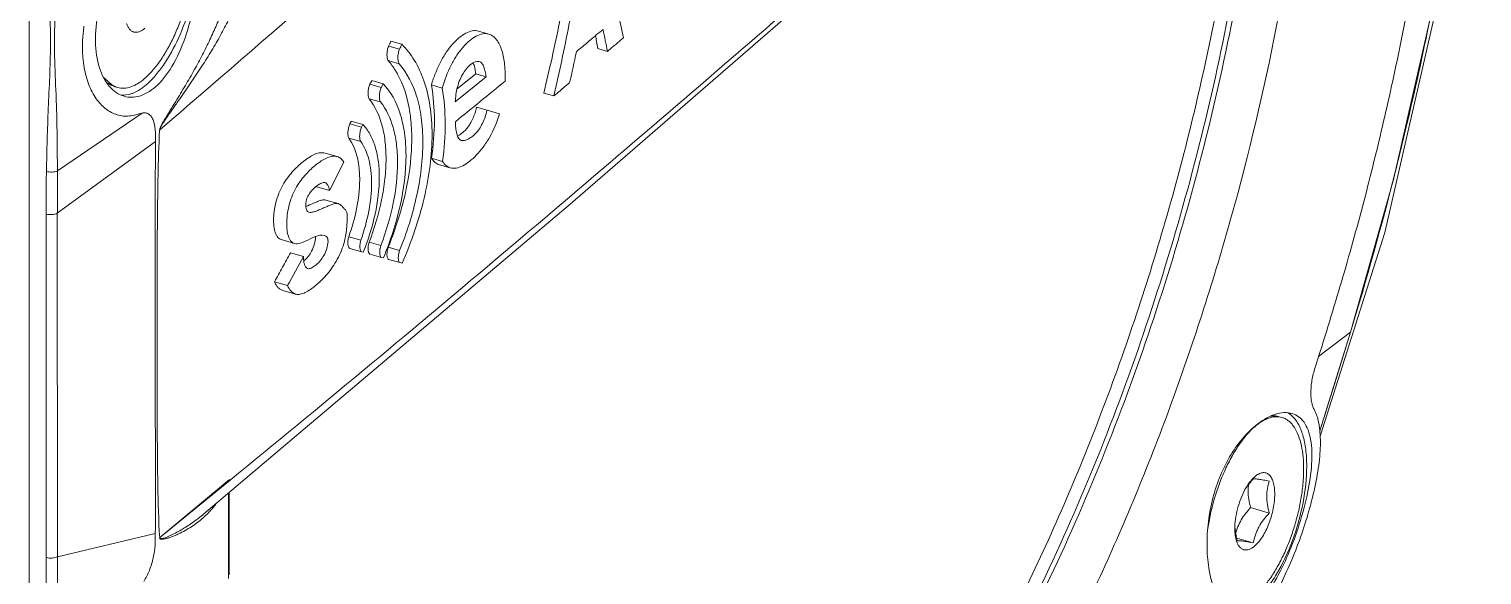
# Model space of a CAD drawing. Header units: millimetres. Extents: x 0 to 3564, y 0 to 2520.
# Drawn here: x 2856.7 to 2930.6, y 1962.2 to 1990 of the extents above; entities that cross this region are included whole.
import ezdxf

# ---------------------------------------------------------------- set-up
doc = ezdxf.new("R2010")
doc.units = ezdxf.units.MM
doc.layers.get('0').update_dxf_attribs({"lineweight": 13})

msp = doc.modelspace()

# ---------------------------------------------------------------- linework, layer by layer
for p, q in [((2856.729, 1953.909), (2856.729, 2089.875)), ((2875.126, 1989.344), (2875.681, 1989.184)), ((2880.102, 1989.705), (2879.584, 1989.855)), ((2885.64, 1988.967), (2885.578, 1989.334)), ((2875.565, 1988.936), (2875.013, 1989.096)), ((2885.64, 1988.967), (2886.129, 1988.825)), ((2874.987, 1988.355), (2875.55, 1988.193)), ((2861.238, 1986.987), (2861.108, 1987.025)), ((2874.055, 1987.156), (2874.632, 1986.99)), ((2874.726, 1987.184), (2874.152, 1987.35)), ((2874.632, 1986.99), (2874.726, 1987.184)), ((2877.738, 1986.958), (2877.185, 1987.118)), ((2879.963, 1987.536), (2878.4, 1986.263)), ((2878.489, 1986.931), (2879.435, 1987.688)), ((2878.495, 1986.929), (2879.44, 1987.687)), ((2879.963, 1987.536), (2879.435, 1987.688)), ((2874.018, 1986.423), (2874.6, 1986.255)), ((2882.893, 1986.708), (2883.403, 1986.56)), ((2858.169, 1982.753), (2862.474, 1985.687)), ((2879.479, 1985.987), (2880.012, 1985.833)), ((2880.012, 1985.833), (2880.645, 1985.66)), ((2873.042, 1985.143), (2873.636, 1984.971)), ((2873.704, 1985.107), (2873.106, 1985.28)), ((2858.165, 1980.603), (2863.151, 1984.253)), ((2872.983, 1984.42), (2873.588, 1984.245)), ((2872.394, 1983.478), (2871.779, 1983.655)), ((2877.193, 1983.395), (2877.753, 1983.233)), ((2858.169, 1980.601), (2858.169, 1982.753)), ((2872.736, 1983.194), (2872.014, 1981.794)), ((2877.595, 1983.067), (2878.146, 1982.907)), ((2871.359, 1981.947), (2871.354, 1981.989)), ((2871.359, 1981.947), (2871.996, 1981.763)), ((2872.441, 1981.09), (2871.812, 1981.271)), ((2872.014, 1981.794), (2871.996, 1981.763)), ((2857.598, 1963.11), (2857.594, 1980.558)), ((2858.178, 1963.151), (2858.165, 1980.603)), ((2925.649, 1979.631), (2922.372, 1969.277)), ((2869.549, 1979.262), (2870.216, 1979.07)), ((2872.983, 1979.408), (2873.598, 1979.231)), ((2873.997, 1979.046), (2874.017, 1979.13)), ((2874.017, 1979.13), (2874.615, 1978.958)), ((2874.964, 1978.787), (2874.987, 1978.871)), ((2874.987, 1978.871), (2875.57, 1978.703)), ((2870.679, 1978.4), (2870.014, 1978.592)), ((2873.037, 1978.814), (2873.648, 1978.637)), ((2873.106, 1978.794), (2873.037, 1978.814)), ((2873.716, 1978.618), (2873.647, 1978.637)), ((2874.649, 1978.356), (2874.055, 1978.527)), ((2874.744, 1978.33), (2874.649, 1978.356)), ((2875.007, 1978.26), (2875.588, 1978.093)), ((2875.704, 1978.06), (2875.588, 1978.093)), ((2869.2, 1977.12), (2869.875, 1976.925)), ((2869.625, 1976.685), (2870.282, 1976.495)), ((2863.142, 1975.606), (2863.143, 1974.981)), ((2863.143, 1975.607), (2863.144, 1974.926)), ((2863.234, 1974.926), (2863.235, 1975.486)), ((2863.235, 1974.926), (2863.235, 1975.606)), ((2863.235, 1975.486), (2863.235, 1975.606)), ((2863.143, 1974.981), (2863.143, 1974.926)), ((2923.91, 1974.564), (2922.293, 1973.319)), ((2923.91, 1974.564), (2922.747, 1970.803)), ((2923.916, 1974.559), (2923.91, 1974.564)), ((2922.747, 1970.803), (2922.631, 1970.431)), ((2922.747, 1970.803), (2922.632, 1970.431)), ((2920.422, 1970.23), (2920.293, 1970.268)), ((2922.424, 1969.764), (2922.434, 1969.802)), ((2866.92, 1967.08), (2863.369, 1964.129)), ((2866.955, 1967.046), (2865.303, 1965.7)), ((2919.045, 1967.218), (2918.952, 1967.129)), ((2866.875, 1962.051), (2866.875, 1966.396)), ((2866.907, 1966.423), (2866.907, 1962.229)), ((2865.303, 1965.7), (2864.02, 1964.658)), ((2919.78, 1965.373), (2918.834, 1965.646)), ((2865.609, 1965.326), (2865.609, 1965.325)), ((2863.148, 1964.33), (2858.178, 1963.151)), ((2864.02, 1964.658), (2863.369, 1964.132)), ((2918.968, 1963.858), (2918.125, 1964.102)), ((2858.166, 1960.443), (2858.171, 1963.155))]:
    msp.add_line(p, q)
for points in [[(2923.916, 1974.559), (2926.097, 1982.316), (2927.98, 1990.566), (2929.403, 1998.756), (2930.312, 2006.382)], [(2930.594, 2006.023), (2928.713, 1992.942), (2925.649, 1979.631)], [(2865.609, 1965.325), (2884.234, 1981.072), (2907.65, 2001.348)], [(2922.353, 1969.542), (2923.179, 1972.182), (2923.916, 1974.559)]]:
    msp.add_lwpolyline(points)
for centre, radius, start, end in [((2870.225, 1986.67), 15.583, 9.84499, 10.91966), ((2845.47, 1981.49), 41.316, 10.22615, 11.79859), ((2752.879, 2046.762), 135.63, 334.76395, 334.87953), ((2809.757, 2004.184), 76.362, 347.17295, 348.38505), ((2861.498, 1987.889), 0.938, 245.88755, 253.88283), ((2341.202, 2646.269), 851.78, 309.100541, 309.3194), ((2826.118, 2008.803), 53.158, 333.36387, 333.52758), ((2877.784, 1985.922), 1.573, 312.94156, 320.6883), ((2877.766, 1985.943), 1.601, 305.45046, 312.89275), ((2764.585, 2023.56), 166.686, 345.80435, 346.49753), ((2763.035, 2023.955), 168.286, 342.93278, 345.80338), ((3471.885, 1975.42), 608.65, 179.668935, 179.801614), ((2589.733, 2130.58), 319.514, 331.25558, 331.55684), ((3692.307, 1974.658), 829.073, 179.801694, 179.934502), ((2920.162, 1969.326), 0.941, 73.92374, 82.02578), ((2700.149, 2039.768), 233.036, 342.52811, 342.72919), ((2921.586, 1966.78), 3.933, 125.59513, 127.46122), ((2921.308, 1965.074), 3.135, 147.80112, 149.39924), ((2921.297, 1964.799), 3.273, 143.63746, 145.20289), ((2921.083, 1966.495), 2.375, 171.78707, 180.01863), ((2862.405, 1968.748), 4.813, 316.46776, 322.99487), ((2921.235, 1964.58), 3.205, 177.99599, 179.97565), ((2920.726, 1964.826), 2.696, 182.76908, 185.19451), ((2920.821, 1964.834), 2.791, 185.18854, 185.72985)]:
    msp.add_arc(centre, radius, start, end)
for points, knots in [([(2863.367, 1984.828), (2874.441, 1994.37), (2896.204, 2013.401), (2918.149, 2032.222), (2928.928, 2041.606)], [0, 0, 0, 0, 0.505642, 1, 1, 1, 1]), ([(2920.173, 2012.892), (2915.819, 2008.952), (2907.058, 2001.147), (2893.8, 1989.608), (2880.463, 1978.209), (2871.478, 1970.739), (2866.955, 1967.046)], [0, 0, 0, 0, 0.250755, 0.501046, 0.750609, 1, 1, 1, 1]), ([(2919.671, 2009.929), (2919.671, 2007.77), (2919.495, 2003.339), (2918.764, 1996.591), (2917.569, 1989.662), (2915.933, 1982.677), (2913.884, 1975.761), (2911.459, 1969.036), (2908.701, 1962.623), (2905.659, 1956.636), (2902.388, 1951.181), (2898.946, 1946.353), (2895.393, 1942.237), (2891.788, 1938.901), (2888.185, 1936.404), (2884.637, 1934.791), (2881.696, 1934.217), (2879.485, 1934.277), (2878.435, 1934.467), (2877.927, 1934.6)], [0, 0, 0, 0, 0.069479, 0.142599, 0.218345, 0.295649, 0.373382, 0.450412, 0.525621, 0.597945, 0.66641, 0.73017, 0.788559, 0.84115, 0.887857, 0.929064, 0.965806, 0.983089, 1, 1, 1, 1]), ([(2919.043, 2010.089), (2919.043, 2006.896), (2918.658, 2000.295), (2917.115, 1990.29), (2914.638, 1980.147), (2911.319, 1970.248), (2907.286, 1960.968), (2903.37, 1953.881), (2899.98, 1948.826), (2897.42, 1945.484), (2894.81, 1942.537), (2892.981, 1940.784), (2892.061, 1939.988)], [0, 0, 0, 0, 0.124565, 0.257342, 0.394358, 0.53135, 0.664065, 0.788519, 0.84657, 0.901337, 0.952555, 1, 1, 1, 1]), ([(2922.199, 2009.621), (2922.187, 2006.633), (2921.836, 2000.471), (2920.478, 1991.121), (2918.31, 1981.605), (2915.399, 1972.227), (2911.838, 1963.281), (2907.739, 1955.05), (2903.893, 1948.852), (2900.632, 1944.485), (2898.198, 1941.622), (2895.735, 1939.112), (2893.26, 1936.976), (2890.793, 1935.228), (2888.351, 1933.885), (2885.952, 1932.957), (2883.61, 1932.457), (2881.347, 1932.394), (2879.184, 1932.776), (2877.149, 1933.601), (2875.266, 1934.855), (2873.549, 1936.521), (2872.011, 1938.58), (2870.658, 1941.014), (2869.5, 1943.804), (2868.543, 1946.927), (2868.06, 1949.135), (2867.85, 1950.287)], [0, 0, 0, 0, 0.076465, 0.157645, 0.241524, 0.325929, 0.408671, 0.487642, 0.560938, 0.594967, 0.627031, 0.657019, 0.684869, 0.710582, 0.734236, 0.756007, 0.776187, 0.795201, 0.813591, 0.831977, 0.850979, 0.871144, 0.892894, 0.916525, 0.942214, 0.97004, 1, 1, 1, 1]), ([(2877.93, 1934.596), (2878.435, 1934.451), (2879.479, 1934.236), (2881.679, 1934.127), (2884.614, 1934.64), (2888.163, 1936.189), (2891.768, 1938.628), (2895.38, 1941.911), (2898.944, 1945.982), (2902.4, 1950.772), (2905.689, 1956.196), (2908.751, 1962.161), (2911.533, 1968.56), (2913.983, 1975.279), (2916.059, 1982.197), (2917.723, 1989.192), (2918.945, 1996.137), (2919.703, 2002.908), (2919.897, 2007.358), (2919.906, 2009.526)], [0, 0, 0, 0, 0.016924, 0.034174, 0.070738, 0.111676, 0.158085, 0.210392, 0.268537, 0.332113, 0.400462, 0.472745, 0.547989, 0.62513, 0.703046, 0.780599, 0.856652, 0.930128, 1, 1, 1, 1]), ([(2930.298, 2006.346), (2929.969, 2002.752), (2929.01, 1995.467), (2927.536, 1988.269), (2926.665, 1984.64)], [0, 0, 0, 0, 0.491613, 1, 1, 1, 1]), ([(2922.292, 1973.319), (2922.714, 1974.664), (2923.545, 1977.358), (2924.672, 1981.431), (2925.673, 1985.522), (2926.56, 1989.612), (2927.32, 1993.686), (2928.156, 1999.027), (2928.599, 2003.027), (2928.806, 2005.676)], [0, 0, 0, 0, 0.127839, 0.255688, 0.383167, 0.509819, 0.63523, 0.759006, 1, 1, 1, 1]), ([(2863.145, 1996.195), (2862.993, 1996.064), (2862.688, 1995.762), (2862.084, 1995.037), (2861.375, 1993.941), (2860.682, 1992.462), (2860.215, 1990.894), (2860.051, 1989.379), (2860.199, 1988.222), (2860.504, 1987.472), (2860.793, 1987.038), (2861.144, 1986.718), (2861.418, 1986.587), (2861.557, 1986.547)], [0, 0, 0, 0, 0.054654, 0.116543, 0.25651, 0.408306, 0.559667, 0.699644, 0.820195, 0.872192, 0.918792, 0.960861, 1, 1, 1, 1]), ([(2862.615, 1987.458), (2862.756, 1987.58), (2863.033, 1987.864), (2863.414, 1988.36), (2863.775, 1988.941), (2864.108, 1989.592), (2864.403, 1990.298), (2864.654, 1991.04), (2864.854, 1991.8), (2864.999, 1992.559), (2865.084, 1993.297), (2865.107, 1993.997), (2865.069, 1994.641), (2864.97, 1995.214), (2864.812, 1995.702), (2864.626, 1996.041), (2864.449, 1996.251), (2864.308, 1996.375), (2864.156, 1996.47), (2864.047, 1996.513), (2863.992, 1996.529)], [0, 0, 0, 0, 0.055389, 0.117513, 0.185555, 0.258364, 0.334558, 0.412611, 0.49092, 0.567871, 0.641906, 0.711591, 0.77569, 0.833268, 0.883821, 0.927483, 0.94707, 0.965448, 0.982953, 1, 1, 1, 1]), ([(2857.613, 1982.727), (2857.634, 1983.797), (2857.691, 1985.934), (2857.874, 1989.157), (2857.717, 1992.397), (2857.645, 1994.568), (2857.622, 1995.655)], [0, 0, 0, 0, 0.248199, 0.496083, 0.747923, 1, 1, 1, 1]), ([(2885.601, 1994.485), (2885.877, 1993.656), (2886.38, 1992.012), (2886.782, 1990.341), (2886.956, 1989.515)], [0, 0, 0, 0, 0.508788, 1, 1, 1, 1]), ([(2882.893, 1986.707), (2883.187, 1987.897), (2883.733, 1990.296), (2884.129, 1992.723), (2884.302, 1993.944)], [0, 0, 0, 0, 0.498625, 1, 1, 1, 1]), ([(2883.403, 1986.56), (2883.688, 1987.753), (2884.202, 1990.159), (2884.609, 1992.585), (2884.783, 1993.805)], [0, 0, 0, 0, 0.498856, 1, 1, 1, 1]), ([(2863.145, 1987.015), (2863.482, 1987.307), (2864.085, 1988.109), (2864.717, 1989.558), (2865.156, 1991.225), (2865.319, 1992.399), (2865.366, 1992.987)], [0, 0, 0, 0, 0.206076, 0.454189, 0.727184, 1, 1, 1, 1]), ([(2865.264, 1992.769), (2865.188, 1992.204), (2864.946, 1991.085), (2864.375, 1989.52), (2863.742, 1988.352), (2863.162, 1987.589), (2862.858, 1987.277), (2862.703, 1987.143)], [0, 0, 0, 0, 0.271935, 0.543862, 0.792662, 0.902454, 1, 1, 1, 1]), ([(2863.367, 1984.825), (2863.366, 1984.874), (2863.401, 1984.967), (2863.462, 1985.093), (2863.529, 1985.211), (2863.616, 1985.361), (2863.727, 1985.542), (2863.86, 1985.755), (2863.991, 1985.965), (2864.162, 1986.239), (2864.371, 1986.579), (2864.615, 1986.984), (2864.849, 1987.385), (2865.074, 1987.782), (2865.359, 1988.301), (2865.692, 1988.939), (2866.055, 1989.694), (2866.376, 1990.427), (2866.567, 1990.913), (2866.654, 1991.151)], [0, 0, 0, 0, 0.020492, 0.040226, 0.059057, 0.077384, 0.113152, 0.148182, 0.182708, 0.216837, 0.284102, 0.350187, 0.41516, 0.479034, 0.541797, 0.663865, 0.781094, 0.893215, 1, 1, 1, 1]), ([(2867.277, 1991.354), (2867.178, 1991.101), (2866.957, 1990.59), (2866.572, 1989.826), (2866.129, 1989.048), (2865.639, 1988.257), (2865.201, 1987.592), (2864.834, 1987.051), (2864.548, 1986.637), (2864.305, 1986.289), (2864.107, 1986.006), (2863.955, 1985.791), (2863.802, 1985.571), (2863.674, 1985.385), (2863.572, 1985.231), (2863.495, 1985.109), (2863.432, 1985.001), (2863.388, 1984.906), (2863.37, 1984.853), (2863.367, 1984.825)], [0, 0, 0, 0, 0.10664, 0.218885, 0.336273, 0.458286, 0.584621, 0.649409, 0.715327, 0.782471, 0.816561, 0.851056, 0.886049, 0.921745, 0.940007, 0.958738, 0.978333, 0.988986, 1, 1, 1, 1]), ([(2858.169, 1982.753), (2858.167, 1983.401), (2858.16, 1984.37), (2858.135, 1985.662), (2858.089, 1986.958), (2858.025, 1988.263), (2858.017, 1989.581), (2858.035, 1990.245), (2858.047, 1990.578)], [0, 0, 0, 0, 0.248111, 0.371538, 0.495066, 0.745367, 0.872239, 1, 1, 1, 1]), ([(2862.474, 1985.687), (2862.368, 1985.659), (2862.158, 1985.599), (2861.839, 1985.534), (2861.516, 1985.527), (2861.204, 1985.596), (2860.907, 1985.722), (2860.525, 1985.97), (2860.1, 1986.427), (2859.726, 1987.151), (2859.408, 1988.391), (2859.425, 1989.418), (2859.522, 1990.113)], [0, 0, 0, 0, 0.050778, 0.101473, 0.150737, 0.199342, 0.248672, 0.299702, 0.409482, 0.533551, 0.674157, 1, 1, 1, 1]), ([(2861.686, 1990.246), (2861.704, 1990.19), (2861.746, 1990.085), (2861.832, 1989.952), (2861.936, 1989.854), (2862.058, 1989.798), (2862.193, 1989.787), (2862.333, 1989.819), (2862.478, 1989.891), (2862.569, 1989.96), (2862.615, 1990)], [0, 0, 0, 0, 0.147639, 0.276665, 0.390709, 0.496421, 0.602751, 0.718439, 0.849813, 1, 1, 1, 1]), ([(2875.013, 1989.096), (2875.023, 1989.116), (2875.042, 1989.158), (2875.073, 1989.219), (2875.101, 1989.281), (2875.116, 1989.324), (2875.126, 1989.344)], [0, 0, 0, 0, 0.250866, 0.502382, 0.7517, 1, 1, 1, 1]), ([(2877.185, 1987.118), (2877.244, 1987.322), (2877.382, 1987.719), (2877.636, 1988.277), (2877.923, 1988.774), (2878.241, 1989.19), (2878.575, 1989.519), (2878.912, 1989.757), (2879.252, 1989.889), (2879.483, 1989.884), (2879.584, 1989.855)], [0, 0, 0, 0, 0.163788, 0.322366, 0.470204, 0.604208, 0.723979, 0.829147, 0.919833, 1, 1, 1, 1]), ([(2877.737, 1986.958), (2877.852, 1987.36), (2878.068, 1987.936), (2878.459, 1988.618), (2878.772, 1989.036), (2879.103, 1989.366), (2879.437, 1989.605), (2879.773, 1989.74), (2880.003, 1989.734), (2880.102, 1989.705)], [0, 0, 0, 0, 0.322649, 0.470817, 0.605251, 0.724832, 0.82995, 0.920336, 1, 1, 1, 1]), ([(2880.102, 1989.705), (2880.178, 1989.683), (2880.328, 1989.607), (2880.512, 1989.418), (2880.66, 1989.166), (2880.82, 1988.744), (2880.929, 1988.116), (2880.937, 1987.589), (2880.926, 1987.31)], [0, 0, 0, 0, 0.088014, 0.183896, 0.291789, 0.412487, 0.687861, 1, 1, 1, 1]), ([(2885.913, 1989.938), (2885.799, 1989.843), (2885.595, 1989.684), (2885.315, 1989.448), (2884.987, 1989.154), (2884.726, 1988.952), (2884.555, 1988.81)], [0, 0, 0, 0, 0.252057, 0.438601, 0.62308, 1, 1, 1, 1]), ([(2886.955, 1989.515), (2886.886, 1989.457), (2886.763, 1989.36), (2886.592, 1989.215), (2886.392, 1989.036), (2886.233, 1988.912), (2886.129, 1988.825)], [0, 0, 0, 0, 0.251806, 0.438454, 0.623326, 1, 1, 1, 1]), ([(2874.987, 1988.355), (2874.973, 1988.371), (2874.957, 1988.42), (2874.934, 1988.495), (2874.926, 1988.587), (2874.924, 1988.721), (2874.943, 1988.894), (2874.982, 1989.032), (2875.013, 1989.096)], [0, 0, 0, 0, 0.084551, 0.19335, 0.314016, 0.443811, 0.720243, 1, 1, 1, 1]), ([(2875.486, 1988.611), (2875.479, 1988.531), (2875.478, 1988.415), (2875.505, 1988.274), (2875.531, 1988.214), (2875.55, 1988.193)], [0, 0, 0, 0, 0.559178, 0.801712, 1, 1, 1, 1]), ([(2875.565, 1988.936), (2875.553, 1988.911), (2875.513, 1988.807), (2875.493, 1988.695), (2875.486, 1988.611)], [0, 0, 0, 0, 0.244723, 1, 1, 1, 1]), ([(2875.681, 1989.184), (2875.925, 1988.945), (2876.374, 1988.363), (2876.858, 1987.298), (2877.157, 1986.02), (2877.252, 1984.569), (2877.146, 1982.994), (2876.732, 1980.774), (2876.164, 1979.132), (2875.704, 1978.06)], [0, 0, 0, 0, 0.087551, 0.186202, 0.297676, 0.422085, 0.557467, 0.701223, 1, 1, 1, 1]), ([(2875.463, 1987.671), (2875.428, 1987.734), (2875.287, 1987.974), (2875.122, 1988.2), (2874.987, 1988.355)], [0, 0, 0, 0, 0.260504, 1, 1, 1, 1]), ([(2875.569, 1978.703), (2875.932, 1979.614), (2876.51, 1981.426), (2876.805, 1983.731), (2876.702, 1985.428), (2876.413, 1986.801), (2875.958, 1987.724), (2875.55, 1988.193)], [0, 0, 0, 0, 0.297487, 0.574568, 0.699024, 0.81144, 1, 1, 1, 1]), ([(2879.617, 1988.31), (2879.482, 1988.349), (2879.232, 1988.224), (2878.993, 1987.987), (2878.797, 1987.717), (2878.628, 1987.392), (2878.501, 1987.024), (2878.424, 1986.642), (2878.402, 1986.387), (2878.4, 1986.263)], [0, 0, 0, 0, 0.163244, 0.274198, 0.403069, 0.547438, 0.701563, 0.855127, 1, 1, 1, 1]), ([(2879.435, 1987.689), (2879.421, 1987.788), (2879.398, 1987.977), (2879.341, 1988.162), (2879.303, 1988.244)], [0, 0, 0, 0, 0.524368, 1, 1, 1, 1]), ([(2879.963, 1987.536), (2879.951, 1987.623), (2879.924, 1987.79), (2879.872, 1987.99), (2879.812, 1988.128), (2879.76, 1988.213), (2879.695, 1988.277), (2879.643, 1988.302), (2879.617, 1988.31)], [0, 0, 0, 0, 0.298287, 0.572468, 0.69606, 0.808038, 0.907889, 1, 1, 1, 1]), ([(2860.508, 1987.503), (2860.601, 1987.422), (2860.693, 1987.342), (2860.786, 1987.261), (2860.806, 1987.243), (2860.827, 1987.225), (2860.848, 1987.207), (2860.853, 1987.202), (2860.859, 1987.197), (2860.865, 1987.192), (2860.884, 1987.176), (2860.961, 1987.114), (2861.048, 1987.062), (2861.115, 1987.032), (2861.116, 1987.032), (2861.118, 1987.031), (2861.119, 1987.03)], [-1.590172, -1.590172, -1.590172, -1.590172, -0.352048, -0.352048, -0.352048, -0.075454, -0.075454, -0.075454, 0, 0, 0, 0.257186, 1, 1, 1, 1.015978, 1.015978, 1.015978, 1.015978]), ([(2861.108, 1987.025), (2861.091, 1987.03), (2861.022, 1987.052), (2860.955, 1987.082), (2860.908, 1987.109), (2860.905, 1987.11), (2860.902, 1987.112), (2860.899, 1987.114), (2860.887, 1987.121), (2860.875, 1987.127), (2860.863, 1987.134), (2860.794, 1987.173), (2860.725, 1987.212), (2860.656, 1987.251)], [0, 0, 0, 0, 0.248517, 1, 1, 1, 1.048294, 1.048294, 1.048294, 1.237527, 1.237527, 1.237527, 2.328417, 2.328417, 2.328417, 2.328417]), ([(2861.238, 1986.987), (2861.288, 1986.973), (2861.394, 1986.952), (2861.617, 1986.946), (2861.849, 1986.995), (2862.077, 1987.09), (2862.325, 1987.226), (2862.501, 1987.359), (2862.615, 1987.458)], [0, 0, 0, 0, 0.104628, 0.211655, 0.440749, 0.566666, 0.701517, 1, 1, 1, 1]), ([(2861.557, 1986.547), (2861.682, 1986.511), (2861.949, 1986.476), (2862.361, 1986.542), (2862.771, 1986.725), (2863.022, 1986.909), (2863.145, 1987.015)], [0, 0, 0, 0, 0.226251, 0.46152, 0.717101, 1, 1, 1, 1]), ([(2862.703, 1987.143), (2862.648, 1987.095), (2862.438, 1986.924), (2862.204, 1986.781), (2862.021, 1986.707)], [0, 0, 0, 0, 0.272758, 1, 1, 1, 1]), ([(2874.018, 1986.423), (2874.004, 1986.44), (2873.991, 1986.488), (2873.97, 1986.564), (2873.965, 1986.654), (2873.965, 1986.751), (2873.975, 1986.852), (2873.991, 1986.957), (2874.023, 1987.057), (2874.04, 1987.125), (2874.055, 1987.156)], [0, 0, 0, 0, 0.084984, 0.1938, 0.314518, 0.444278, 0.580367, 0.720792, 0.862782, 1, 1, 1, 1]), ([(2874.152, 1987.35), (2874.136, 1987.318), (2874.116, 1987.247), (2874.072, 1987.189), (2874.055, 1987.156)], [0, 0, 0, 0, 0.494312, 1, 1, 1, 1]), ([(2874.541, 1986.584), (2874.544, 1986.653), (2874.561, 1986.792), (2874.601, 1986.927), (2874.631, 1986.99)], [0, 0, 0, 0, 0.49633, 1, 1, 1, 1]), ([(2874.726, 1987.184), (2875.122, 1986.774), (2875.567, 1985.93), (2875.847, 1984.659), (2875.947, 1983.063), (2875.657, 1980.891), (2875.095, 1979.185), (2874.744, 1978.33)], [0, 0, 0, 0, 0.184679, 0.296368, 0.421088, 0.700478, 1, 1, 1, 1]), ([(2874.987, 1978.871), (2875.308, 1979.676), (2875.847, 1981.282), (2876.182, 1983.334), (2876.194, 1984.887), (2876.051, 1986.212), (2875.757, 1987.143), (2875.463, 1987.671)], [0, 0, 0, 0, 0.286923, 0.558936, 0.684194, 0.800024, 1, 1, 1, 1]), ([(2877.193, 1983.395), (2877.282, 1984.039), (2877.389, 1985.284), (2877.285, 1986.531), (2877.185, 1987.118)], [0, 0, 0, 0, 0.522165, 1, 1, 1, 1]), ([(2884.213, 1987.232), (2884.145, 1987.175), (2884.023, 1987.081), (2883.856, 1986.94), (2883.661, 1986.764), (2883.505, 1986.645), (2883.403, 1986.56)], [0, 0, 0, 0, 0.252224, 0.438668, 0.622943, 1, 1, 1, 1]), ([(2862.021, 1986.707), (2861.971, 1986.687), (2861.783, 1986.62), (2861.578, 1986.593), (2861.432, 1986.605)], [0, 0, 0, 0, 0.268569, 1, 1, 1, 1]), ([(2874.017, 1979.13), (2874.281, 1979.831), (2874.609, 1980.895), (2874.837, 1982.326), (2874.898, 1983.337), (2874.846, 1984.276), (2874.643, 1985.333), (2874.314, 1986.048), (2874.018, 1986.423)], [0, 0, 0, 0, 0.29677, 0.43909, 0.573552, 0.69784, 0.810433, 1, 1, 1, 1]), ([(2874.6, 1986.255), (2874.586, 1986.273), (2874.565, 1986.319), (2874.541, 1986.43), (2874.539, 1986.521), (2874.541, 1986.584)], [0, 0, 0, 0, 0.200651, 0.443345, 1, 1, 1, 1]), ([(2874.614, 1978.958), (2874.877, 1979.659), (2875.292, 1981.051), (2875.501, 1982.811), (2875.427, 1984.108), (2875.221, 1985.164), (2874.896, 1985.881), (2874.6, 1986.255)], [0, 0, 0, 0, 0.296932, 0.573499, 0.697917, 0.810652, 1, 1, 1, 1]), ([(2877.753, 1983.233), (2877.841, 1983.878), (2877.932, 1985.124), (2877.838, 1986.372), (2877.738, 1986.958)], [0, 0, 0, 0, 0.522664, 1, 1, 1, 1]), ([(2862.474, 1985.687), (2862.53, 1985.703), (2862.646, 1985.714), (2862.811, 1985.652), (2862.942, 1985.525), (2863.091, 1985.267), (2863.155, 1984.823), (2863.156, 1984.453), (2863.156, 1984.251)], [0, 0, 0, 0, 0.095585, 0.184719, 0.279835, 0.389298, 0.668218, 1, 1, 1, 1]), ([(2880.645, 1985.66), (2880.519, 1985.243), (2880.278, 1984.648), (2879.834, 1983.966), (2879.491, 1983.558), (2879.141, 1983.242), (2878.8, 1983.013), (2878.468, 1982.878), (2878.243, 1982.879), (2878.146, 1982.907)], [0, 0, 0, 0, 0.330236, 0.480413, 0.614513, 0.732569, 0.836063, 0.924281, 1, 1, 1, 1]), ([(2880.012, 1985.833), (2879.99, 1985.716), (2879.916, 1985.488), (2879.786, 1985.164), (2879.626, 1984.878), (2879.441, 1984.653), (2879.248, 1984.489), (2879.062, 1984.37), (2878.883, 1984.297), (2878.758, 1984.289), (2878.705, 1984.305)], [0, 0, 0, 0, 0.165799, 0.330433, 0.484413, 0.618194, 0.733036, 0.834457, 0.923326, 1, 1, 1, 1]), ([(2879.001, 1984.925), (2879.119, 1985.07), (2879.31, 1985.416), (2879.441, 1985.787), (2879.479, 1985.987)], [0, 0, 0, 0, 0.478938, 1, 1, 1, 1]), ([(2863.272, 1981.699), (2863.275, 1981.956), (2863.293, 1982.999), (2863.323, 1984.042), (2863.367, 1984.825)], [0, 0, 0, 0, 0.247219, 1, 1, 1, 1]), ([(2872.983, 1984.42), (2872.971, 1984.437), (2872.956, 1984.485), (2872.944, 1984.561), (2872.936, 1984.65), (2872.942, 1984.78), (2872.968, 1984.948), (2873.01, 1985.081), (2873.042, 1985.143)], [0, 0, 0, 0, 0.086929, 0.193655, 0.314922, 0.444363, 0.719659, 1, 1, 1, 1]), ([(2873.042, 1985.143), (2873.048, 1985.154), (2873.059, 1985.177), (2873.078, 1985.21), (2873.094, 1985.244), (2873.101, 1985.268), (2873.106, 1985.28)], [0, 0, 0, 0, 0.25133, 0.504214, 0.753016, 1, 1, 1, 1]), ([(2873.539, 1984.572), (2873.543, 1984.64), (2873.563, 1984.777), (2873.604, 1984.91), (2873.635, 1984.971)], [0, 0, 0, 0, 0.49633, 1, 1, 1, 1]), ([(2873.703, 1985.107), (2873.837, 1984.967), (2874.084, 1984.626), (2874.343, 1984.007), (2874.502, 1983.265), (2874.572, 1982.097), (2874.368, 1980.503), (2873.968, 1979.248), (2873.716, 1978.618)], [0, 0, 0, 0, 0.085992, 0.183776, 0.295109, 0.419806, 0.699952, 1, 1, 1, 1]), ([(2878.705, 1984.305), (2878.677, 1984.313), (2878.62, 1984.343), (2878.555, 1984.421), (2878.507, 1984.525), (2878.455, 1984.696), (2878.419, 1984.942), (2878.408, 1985.146), (2878.405, 1985.254)], [0, 0, 0, 0, 0.084551, 0.178703, 0.288071, 0.411618, 0.691067, 1, 1, 1, 1]), ([(2863.151, 1984.253), (2863.147, 1982.091), (2863.141, 1979.209), (2863.142, 1976.326), (2863.142, 1975.606)], [0, 0, 0, 0, 0.750138, 1, 1, 1, 1]), ([(2872.983, 1979.408), (2873.311, 1980.336), (2873.707, 1982.007), (2873.41, 1983.83), (2872.983, 1984.42)], [0, 0, 0, 0, 0.574561, 1, 1, 1, 1]), ([(2873.588, 1984.245), (2873.575, 1984.263), (2873.555, 1984.31), (2873.535, 1984.42), (2873.535, 1984.51), (2873.539, 1984.572)], [0, 0, 0, 0, 0.200927, 0.443561, 1, 1, 1, 1]), ([(2873.598, 1979.231), (2873.767, 1979.713), (2874.033, 1980.668), (2874.165, 1981.87), (2874.118, 1982.757), (2873.987, 1983.483), (2873.78, 1983.98), (2873.588, 1984.245)], [0, 0, 0, 0, 0.296403, 0.572481, 0.696909, 0.809872, 1, 1, 1, 1]), ([(2878.509, 1984.526), (2878.524, 1984.534), (2878.588, 1984.568), (2878.649, 1984.607), (2878.694, 1984.639)], [0, 0, 0, 0, 0.239128, 1, 1, 1, 1]), ([(2871.779, 1983.655), (2871.703, 1983.677), (2871.533, 1983.689), (2871.278, 1983.619), (2871.02, 1983.484), (2870.664, 1983.235), (2870.21, 1982.837), (2869.797, 1982.333), (2869.516, 1981.829), (2869.337, 1981.392), (2869.216, 1980.931), (2869.162, 1980.475), (2869.152, 1980.054), (2869.2, 1979.736), (2869.278, 1979.527), (2869.349, 1979.403), (2869.438, 1979.309), (2869.512, 1979.273), (2869.549, 1979.262)], [0, 0, 0, 0, 0.040719, 0.085419, 0.135479, 0.190104, 0.309518, 0.446547, 0.524246, 0.606704, 0.690052, 0.76968, 0.843373, 0.906904, 0.934193, 0.958526, 0.98013, 1, 1, 1, 1]), ([(2870.216, 1979.07), (2870.18, 1979.08), (2870.107, 1979.116), (2870.019, 1979.21), (2869.949, 1979.333), (2869.871, 1979.543), (2869.832, 1979.788), (2869.825, 1980.054), (2869.836, 1980.351), (2869.879, 1980.739), (2869.993, 1981.201), (2870.165, 1981.641), (2870.438, 1982.147), (2870.843, 1982.653), (2871.291, 1983.054), (2871.642, 1983.304), (2871.897, 1983.44), (2872.15, 1983.511), (2872.319, 1983.499), (2872.394, 1983.478)], [0, 0, 0, 0, 0.019668, 0.041165, 0.065489, 0.092845, 0.156649, 0.192765, 0.230745, 0.310761, 0.394389, 0.477008, 0.554746, 0.691557, 0.810616, 0.86504, 0.914893, 0.959399, 1, 1, 1, 1]), ([(2872.394, 1983.478), (2872.462, 1983.458), (2872.601, 1983.386), (2872.697, 1983.264), (2872.736, 1983.194)], [0, 0, 0, 0, 0.468714, 1, 1, 1, 1]), ([(2877.595, 1983.066), (2877.515, 1983.089), (2877.356, 1983.177), (2877.242, 1983.316), (2877.193, 1983.395)], [0, 0, 0, 0, 0.4728, 1, 1, 1, 1]), ([(2857.594, 1980.558), (2857.596, 1980.739), (2857.599, 1981.101), (2857.597, 1981.644), (2857.599, 1982.186), (2857.608, 1982.547), (2857.613, 1982.727)], [0, 0, 0, 0, 0.25011, 0.500723, 0.750886, 1, 1, 1, 1]), ([(2857.613, 1982.727), (2857.707, 1982.701), (2857.897, 1982.684), (2858.086, 1982.718), (2858.169, 1982.753)], [0, 0, 0, 0, 0.516939, 1, 1, 1, 1]), ([(2878.146, 1982.907), (2878.068, 1982.93), (2877.912, 1983.017), (2877.802, 1983.155), (2877.753, 1983.233)], [0, 0, 0, 0, 0.471149, 1, 1, 1, 1]), ([(2871.774, 1982.161), (2871.717, 1982.177), (2871.578, 1982.14), (2871.4, 1982.028), (2871.209, 1981.874), (2871.016, 1981.672), (2870.883, 1981.449), (2870.814, 1981.235), (2870.792, 1981.069), (2870.796, 1980.917), (2870.82, 1980.789), (2870.875, 1980.695), (2870.932, 1980.663), (2870.959, 1980.656)], [0, 0, 0, 0, 0.087361, 0.193131, 0.311562, 0.444067, 0.600718, 0.687129, 0.770393, 0.845485, 0.909066, 0.958599, 1, 1, 1, 1]), ([(2871.996, 1981.763), (2871.991, 1981.812), (2871.974, 1981.903), (2871.919, 1982.05), (2871.838, 1982.142), (2871.774, 1982.161)], [0, 0, 0, 0, 0.312245, 0.580575, 1, 1, 1, 1]), ([(2863.246, 1978.937), (2863.247, 1979.167), (2863.253, 1980.087), (2863.261, 1981.008), (2863.272, 1981.699)], [0, 0, 0, 0, 0.249389, 1, 1, 1, 1]), ([(2872.441, 1981.09), (2872.479, 1981.079), (2872.552, 1981.041), (2872.644, 1980.959), (2872.717, 1980.882), (2872.773, 1980.817), (2872.817, 1980.767), (2872.86, 1980.711), (2872.891, 1980.636), (2872.903, 1980.544), (2872.91, 1980.406), (2872.904, 1980.223), (2872.89, 1979.998), (2872.868, 1979.768), (2872.826, 1979.451), (2872.709, 1978.891), (2872.383, 1978.172), (2871.947, 1977.562), (2871.576, 1977.171), (2871.308, 1976.931), (2871.043, 1976.729), (2870.783, 1976.573), (2870.531, 1976.472), (2870.357, 1976.473), (2870.282, 1976.495)], [0, 0, 0, 0, 0.019622, 0.040264, 0.061696, 0.072612, 0.083529, 0.094894, 0.107947, 0.123655, 0.140947, 0.177553, 0.215302, 0.253901, 0.293443, 0.375514, 0.539711, 0.684897, 0.74945, 0.809436, 0.865283, 0.916258, 0.961186, 1, 1, 1, 1]), ([(2870.799, 1980.947), (2870.929, 1980.998), (2871.123, 1981.08), (2871.379, 1981.19), (2871.508, 1981.241), (2871.573, 1981.259)], [0, 0, 0, 0, 0.502716, 0.755026, 1, 1, 1, 1]), ([(2870.959, 1980.656), (2871.016, 1980.639), (2871.145, 1980.652), (2871.326, 1980.712), (2871.513, 1980.789), (2871.702, 1980.869), (2871.892, 1980.952), (2872.125, 1981.054), (2872.324, 1981.123), (2872.441, 1981.09)], [0, 0, 0, 0, 0.113095, 0.238212, 0.368938, 0.501011, 0.633861, 0.765924, 1, 1, 1, 1]), ([(2871.573, 1981.259), (2871.594, 1981.265), (2871.671, 1981.285), (2871.756, 1981.287), (2871.812, 1981.271)], [0, 0, 0, 0, 0.267028, 1, 1, 1, 1]), ([(2858.164, 1980.603), (2858.079, 1980.562), (2857.885, 1980.521), (2857.689, 1980.535), (2857.592, 1980.559)], [0, 0, 0, 0, 0.482278, 1, 1, 1, 1]), ([(2870.814, 1979.198), (2870.714, 1979.154), (2870.526, 1979.072), (2870.309, 1979.043), (2870.216, 1979.07)], [0, 0, 0, 0, 0.532455, 1, 1, 1, 1]), ([(2871.744, 1979.478), (2871.599, 1979.52), (2871.252, 1979.433), (2870.977, 1979.268), (2870.814, 1979.198)], [0, 0, 0, 0, 0.459961, 1, 1, 1, 1]), ([(2870.888, 1977.792), (2870.948, 1977.774), (2871.056, 1977.804), (2871.177, 1977.873), (2871.317, 1977.97), (2871.498, 1978.128), (2871.692, 1978.389), (2871.84, 1978.716), (2871.922, 1979.012), (2871.936, 1979.236), (2871.904, 1979.367), (2871.83, 1979.445), (2871.772, 1979.47), (2871.744, 1979.478)], [0, 0, 0, 0, 0.083621, 0.134225, 0.189047, 0.310126, 0.454124, 0.619624, 0.787314, 0.86131, 0.917854, 0.960872, 1, 1, 1, 1]), ([(2871.093, 1978.674), (2871.153, 1978.793), (2871.227, 1978.981), (2871.284, 1979.235), (2871.295, 1979.361), (2871.29, 1979.421)], [0, 0, 0, 0, 0.51524, 0.769814, 1, 1, 1, 1]), ([(2873.037, 1978.814), (2873.023, 1978.818), (2872.997, 1978.842), (2872.956, 1978.913), (2872.936, 1979.041), (2872.936, 1979.182), (2872.962, 1979.307), (2872.971, 1979.375), (2872.983, 1979.408)], [0, 0, 0, 0, 0.067402, 0.160086, 0.390433, 0.674131, 0.832799, 1, 1, 1, 1]), ([(2873.647, 1978.637), (2873.623, 1978.644), (2873.581, 1978.694), (2873.555, 1978.789), (2873.544, 1978.91), (2873.549, 1978.997), (2873.555, 1979.043)], [0, 0, 0, 0, 0.172094, 0.400872, 0.679214, 1, 1, 1, 1]), ([(2873.555, 1979.043), (2873.557, 1979.059), (2873.566, 1979.122), (2873.582, 1979.185), (2873.598, 1979.231)], [0, 0, 0, 0, 0.242544, 1, 1, 1, 1]), ([(2873.967, 1978.854), (2873.968, 1978.885), (2873.974, 1978.95), (2873.99, 1979.013), (2873.997, 1979.046)], [0, 0, 0, 0, 0.483367, 1, 1, 1, 1]), ([(2874.567, 1978.768), (2874.569, 1978.784), (2874.58, 1978.848), (2874.597, 1978.911), (2874.614, 1978.958)], [0, 0, 0, 0, 0.242759, 1, 1, 1, 1]), ([(2869.2, 1977.12), (2869.336, 1977.365), (2869.614, 1977.853), (2869.879, 1978.347), (2870.014, 1978.592)], [0, 0, 0, 0, 0.500412, 1, 1, 1, 1]), ([(2870.679, 1978.4), (2870.68, 1978.331), (2870.689, 1978.197), (2870.724, 1977.987), (2870.802, 1977.817), (2870.888, 1977.792)], [0, 0, 0, 0, 0.314642, 0.594765, 1, 1, 1, 1]), ([(2870.694, 1978.179), (2870.71, 1978.191), (2870.774, 1978.246), (2870.835, 1978.305), (2870.877, 1978.353)], [0, 0, 0, 0, 0.237309, 1, 1, 1, 1]), ([(2870.877, 1978.353), (2870.897, 1978.376), (2870.979, 1978.475), (2871.048, 1978.586), (2871.093, 1978.674)], [0, 0, 0, 0, 0.232121, 1, 1, 1, 1]), ([(2874.055, 1978.527), (2874.037, 1978.533), (2874.004, 1978.573), (2873.965, 1978.682), (2873.963, 1978.783), (2873.967, 1978.854)], [0, 0, 0, 0, 0.163177, 0.397026, 1, 1, 1, 1]), ([(2874.649, 1978.356), (2874.625, 1978.363), (2874.584, 1978.414), (2874.561, 1978.51), (2874.553, 1978.633), (2874.56, 1978.721), (2874.567, 1978.768)], [0, 0, 0, 0, 0.169094, 0.397617, 0.67714, 1, 1, 1, 1]), ([(2875.007, 1978.26), (2874.989, 1978.265), (2874.958, 1978.307), (2874.922, 1978.418), (2874.923, 1978.522), (2874.929, 1978.593)], [0, 0, 0, 0, 0.159488, 0.392827, 1, 1, 1, 1]), ([(2874.929, 1978.593), (2874.931, 1978.625), (2874.939, 1978.69), (2874.956, 1978.754), (2874.964, 1978.787)], [0, 0, 0, 0, 0.483468, 1, 1, 1, 1]), ([(2875.57, 1978.703), (2875.544, 1978.638), (2875.511, 1978.509), (2875.498, 1978.352), (2875.507, 1978.24), (2875.523, 1978.162), (2875.556, 1978.101), (2875.588, 1978.093)], [0, 0, 0, 0, 0.328403, 0.613426, 0.736259, 0.843451, 1, 1, 1, 1]), ([(2869.625, 1976.685), (2869.58, 1976.697), (2869.492, 1976.737), (2869.377, 1976.833), (2869.277, 1976.963), (2869.223, 1977.064), (2869.2, 1977.12)], [0, 0, 0, 0, 0.222198, 0.453926, 0.711262, 1, 1, 1, 1]), ([(2870.282, 1976.495), (2870.194, 1976.52), (2870.016, 1976.64), (2869.915, 1976.822), (2869.875, 1976.925)], [0, 0, 0, 0, 0.454341, 1, 1, 1, 1]), ([(2863.143, 1974.926), (2863.145, 1972.277), (2863.152, 1968.745), (2863.15, 1965.213), (2863.148, 1964.33)], [0, 0, 0, 0, 0.749845, 1, 1, 1, 1]), ([(2863.369, 1964.121), (2863.314, 1965.002), (2863.268, 1966.786), (2863.246, 1969.478), (2863.235, 1972.198), (2863.234, 1974.016), (2863.234, 1974.926)], [0, 0, 0, 0, 0.244915, 0.495392, 0.747315, 1, 1, 1, 1]), ([(2922.292, 1973.319), (2922.225, 1973.106), (2922.113, 1972.79), (2921.996, 1972.36), (2921.918, 1971.942), (2921.886, 1971.538), (2921.907, 1971.165), (2921.946, 1970.931), (2922.013, 1970.735), (2922.098, 1970.569), (2922.177, 1970.403), (2922.238, 1970.221), (2922.284, 1970.022), (2922.335, 1969.733), (2922.358, 1969.509), (2922.368, 1969.356)], [0, 0, 0, 0, 0.164081, 0.246205, 0.326801, 0.476304, 0.542428, 0.600538, 0.650049, 0.694096, 0.737735, 0.784428, 0.834822, 0.887704, 1, 1, 1, 1]), ([(2919.045, 1961.16), (2919.186, 1961.282), (2919.464, 1961.565), (2919.845, 1962.062), (2920.206, 1962.643), (2920.538, 1963.294), (2920.834, 1964), (2921.085, 1964.742), (2921.285, 1965.502), (2921.429, 1966.26), (2921.514, 1966.999), (2921.538, 1967.699), (2921.5, 1968.343), (2921.4, 1968.916), (2921.242, 1969.403), (2921.057, 1969.743), (2920.879, 1969.953), (2920.739, 1970.077), (2920.587, 1970.172), (2920.478, 1970.214), (2920.422, 1970.23)], [0, 0, 0, 0, 0.055389, 0.117513, 0.185555, 0.258364, 0.334558, 0.412611, 0.49092, 0.567871, 0.641906, 0.711591, 0.77569, 0.833268, 0.883821, 0.927483, 0.94707, 0.965448, 0.982953, 1, 1, 1, 1]), ([(2920.292, 1970.258), (2920.225, 1970.268), (2920.085, 1970.272), (2919.87, 1970.237), (2919.649, 1970.16), (2919.506, 1970.086), (2919.433, 1970.043), (2919.376, 1970.01), (2919.321, 1969.973), (2919.266, 1969.936)], [0, 0, 0, 0, 0.225604, 0.463861, 0.720594, 1, 1, 1, 1.22038, 1.22038, 1.22038, 1.22038]), ([(2919.297, 1969.977), (2919.346, 1970.012), (2919.534, 1970.14), (2919.734, 1970.25), (2919.888, 1970.315)], [0, 0, 0, 0, 0.264247, 1, 1, 1, 1]), ([(2920.939, 1970.43), (2921.059, 1970.395), (2921.295, 1970.28), (2921.576, 1969.981), (2921.778, 1969.576), (2921.904, 1969.078), (2921.959, 1968.497), (2921.94, 1967.585), (2921.746, 1966.333), (2921.332, 1964.794), (2920.777, 1963.296), (2920.226, 1962.15), (2919.741, 1961.374), (2919.49, 1961.046), (2919.362, 1960.901)], [0, 0, 0, 0, 0.035825, 0.073322, 0.115472, 0.164056, 0.219719, 0.282299, 0.424699, 0.581264, 0.738389, 0.881792, 0.944617, 1, 1, 1, 1]), ([(2919.822, 1970.286), (2919.823, 1970.286), (2919.824, 1970.286), (2919.825, 1970.286), (2919.845, 1970.29), (2919.865, 1970.293), (2919.885, 1970.296), (2919.954, 1970.305), (2920.092, 1970.31), (2920.228, 1970.286), (2920.293, 1970.268)], [-0.154935, -0.154935, -0.154935, -0.154935, -0.148227, -0.148227, -0.148227, 0, 0, 0, 0.508976, 1, 1, 1, 1]), ([(2919.888, 1970.315), (2919.906, 1970.323), (2919.975, 1970.351), (2920.045, 1970.376), (2920.099, 1970.393)], [0, 0, 0, 0, 0.255825, 1, 1, 1, 1]), ([(2920.099, 1970.393), (2920.242, 1970.438), (2920.523, 1970.495), (2920.811, 1970.467), (2920.939, 1970.43)], [0, 0, 0, 0, 0.528802, 1, 1, 1, 1]), ([(2920.713, 1970.469), (2920.73, 1970.46), (2920.8, 1970.419), (2920.864, 1970.371), (2920.91, 1970.331)], [0, 0, 0, 0, 0.245058, 1, 1, 1, 1]), ([(2920.91, 1970.331), (2921.043, 1970.216), (2921.281, 1969.902), (2921.516, 1969.308), (2921.658, 1968.576), (2921.686, 1968.042), (2921.686, 1967.758)], [0, 0, 0, 0, 0.190925, 0.419827, 0.690627, 1, 1, 1, 1]), ([(2919.194, 1969.901), (2918.938, 1969.705), (2918.44, 1969.222), (2917.563, 1968.006), (2916.807, 1966.139), (2916.562, 1964.143), (2916.674, 1962.635), (2916.824, 1961.952), (2916.925, 1961.642)], [0, 0, 0, 0, 0.107691, 0.229211, 0.497508, 0.768198, 0.891549, 1, 1, 1, 1]), ([(2919.266, 1969.936), (2919.19, 1969.88), (2919.116, 1969.822), (2919.045, 1969.76), (2918.896, 1969.631), (2918.603, 1969.329), (2918.204, 1968.798), (2917.827, 1968.175), (2917.484, 1967.477), (2917.183, 1966.722), (2916.934, 1965.933), (2916.752, 1965.166), (2916.668, 1964.662), (2916.638, 1964.431)], [-0.046597, -0.046597, -0.046597, -0.046597, 0, 0, 0, 0.097576, 0.207546, 0.328262, 0.457406, 0.592222, 0.729686, 0.866652, 0.98225, 0.98225, 0.98225, 0.98225]), ([(2922.368, 1969.356), (2922.391, 1968.991), (2922.367, 1968.201), (2922.106, 1966.501), (2921.606, 1964.744), (2920.955, 1963.022), (2920.416, 1961.836), (2919.852, 1960.819), (2919.428, 1960.232), (2919.208, 1959.988)], [0, 0, 0, 0, 0.109495, 0.234954, 0.513089, 0.653187, 0.784771, 0.90191, 1, 1, 1, 1]), ([(2918.952, 1967.129), (2918.898, 1967.074), (2918.792, 1966.95), (2918.7, 1966.816), (2918.655, 1966.744)], [0, 0, 0, 0, 0.475902, 1, 1, 1, 1]), ([(2918.968, 1967.106), (2918.941, 1967.076), (2918.833, 1966.958), (2918.732, 1966.835), (2918.661, 1966.739)], [0, 0, 0, 0, 0.251913, 1, 1, 1, 1]), ([(2919.78, 1966.997), (2919.682, 1967.016), (2919.506, 1967.048), (2919.271, 1967.086), (2919.098, 1967.106), (2919.004, 1967.109), (2918.968, 1967.106)], [0, 0, 0, 0, 0.362375, 0.657213, 0.867114, 1, 1, 1, 1]), ([(2920.06, 1966.339), (2920.06, 1966.448), (2920.049, 1966.652), (2919.995, 1966.932), (2919.916, 1967.13), (2919.834, 1967.254), (2919.767, 1967.325), (2919.692, 1967.378), (2919.61, 1967.413), (2919.523, 1967.428), (2919.431, 1967.423), (2919.336, 1967.399), (2919.201, 1967.339), (2919.106, 1967.27), (2919.045, 1967.218)], [0, 0, 0, 0, 0.176286, 0.330449, 0.460858, 0.517768, 0.569981, 0.618683, 0.665488, 0.712273, 0.760915, 0.81303, 0.86984, 1, 1, 1, 1]), ([(2921.686, 1967.758), (2921.686, 1967.135), (2921.541, 1965.846), (2921.022, 1963.992), (2920.358, 1962.55), (2919.713, 1961.583), (2919.364, 1961.181), (2919.184, 1961.008)], [0, 0, 0, 0, 0.254419, 0.525917, 0.783497, 0.898286, 1, 1, 1, 1]), ([(2918.609, 1966.67), (2918.524, 1966.525), (2918.37, 1966.214), (2918.195, 1965.719), (2918.076, 1965.206), (2918.038, 1964.86), (2918.032, 1964.692)], [0, 0, 0, 0, 0.242183, 0.499273, 0.75672, 1, 1, 1, 1]), ([(2918.708, 1966.495), (2918.708, 1966.354), (2918.734, 1966.067), (2918.796, 1965.787), (2918.834, 1965.646)], [0, 0, 0, 0, 0.490548, 1, 1, 1, 1]), ([(2919.045, 1963.702), (2919.117, 1963.764), (2919.258, 1963.913), (2919.445, 1964.178), (2919.618, 1964.491), (2919.77, 1964.84), (2919.894, 1965.212), (2919.988, 1965.594), (2920.046, 1965.97), (2920.06, 1966.219), (2920.06, 1966.339)], [0, 0, 0, 0, 0.09859, 0.211371, 0.335842, 0.468575, 0.605586, 0.742619, 0.875421, 1, 1, 1, 1]), ([(2919.78, 1966.997), (2919.741, 1966.874), (2919.677, 1966.619), (2919.654, 1966.356), (2919.654, 1966.222)], [0, 0, 0, 0, 0.489925, 1, 1, 1, 1]), ([(2918.834, 1965.646), (2918.744, 1965.55), (2918.573, 1965.352), (2918.353, 1965.033), (2918.184, 1964.696), (2918.105, 1964.461), (2918.073, 1964.343)], [0, 0, 0, 0, 0.259382, 0.513344, 0.760181, 1, 1, 1, 1]), ([(2919.654, 1966.222), (2919.654, 1966.081), (2919.68, 1965.794), (2919.742, 1965.514), (2919.78, 1965.373)], [0, 0, 0, 0, 0.49054, 1, 1, 1, 1]), ([(2863.369, 1964.121), (2863.369, 1964.114), (2863.367, 1964.101), (2863.378, 1964.082), (2863.395, 1964.059), (2863.432, 1964.045), (2863.476, 1964.04), (2863.537, 1964.041), (2863.613, 1964.053), (2863.705, 1964.075), (2863.796, 1964.101), (2863.917, 1964.141), (2864.067, 1964.197), (2864.243, 1964.272), (2864.471, 1964.38), (2864.747, 1964.528), (2865.062, 1964.725), (2865.457, 1965.012), (2865.728, 1965.257), (2865.894, 1965.432)], [0, 0, 0, 0, 0.007387, 0.012459, 0.021068, 0.035922, 0.050648, 0.065697, 0.096583, 0.128139, 0.160041, 0.192107, 0.256349, 0.320419, 0.384131, 0.510201, 0.634485, 0.757254, 1, 1, 1, 1]), ([(2865.609, 1965.325), (2865.44, 1965.185), (2865.178, 1964.983), (2864.814, 1964.733), (2864.533, 1964.556), (2864.244, 1964.391), (2864.001, 1964.266), (2863.795, 1964.175), (2863.629, 1964.109), (2863.397, 1964.043), (2863.368, 1964.131)], [0, 0, 0, 0, 0.254326, 0.382254, 0.510474, 0.638761, 0.76662, 0.829999, 0.892404, 1, 1, 1, 1]), ([(2918.968, 1963.858), (2918.996, 1963.994), (2919.05, 1964.197), (2919.152, 1964.46), (2919.279, 1964.722), (2919.482, 1965.034), (2919.677, 1965.262), (2919.78, 1965.373)], [0, 0, 0, 0, 0.238591, 0.360572, 0.484671, 0.738997, 1, 1, 1, 1]), ([(2863.143, 1964.332), (2863.143, 1964.135), (2863.156, 1963.723), (2863.059, 1963.09), (2862.867, 1962.464), (2862.671, 1962.068), (2862.556, 1961.889)], [0, 0, 0, 0, 0.2312, 0.484629, 0.749502, 1, 1, 1, 1]), ([(2918.03, 1964.581), (2918.03, 1964.467), (2918.042, 1964.253), (2918.085, 1964.042), (2918.116, 1963.948)], [0, 0, 0, 0, 0.535787, 1, 1, 1, 1]), ([(2918.156, 1963.967), (2918.143, 1964.016), (2918.094, 1964.21), (2918.059, 1964.407), (2918.044, 1964.555)], [0, 0, 0, 0, 0.254105, 1, 1, 1, 1]), ([(2918.116, 1963.948), (2918.134, 1963.892), (2918.176, 1963.787), (2918.262, 1963.654), (2918.367, 1963.556), (2918.489, 1963.5), (2918.623, 1963.489), (2918.764, 1963.521), (2918.908, 1963.593), (2918.999, 1963.662), (2919.045, 1963.702)], [0, 0, 0, 0, 0.147639, 0.276665, 0.390709, 0.496421, 0.602751, 0.718439, 0.849813, 1, 1, 1, 1]), ([(2918.156, 1963.967), (2918.192, 1963.97), (2918.286, 1963.967), (2918.46, 1963.947), (2918.694, 1963.91), (2918.871, 1963.877), (2918.968, 1963.858)], [0, 0, 0, 0, 0.132885, 0.342787, 0.637625, 1, 1, 1, 1]), ([(2857.624, 1960.405), (2857.613, 1960.857), (2857.597, 1961.758), (2857.593, 1962.66), (2857.598, 1963.11)], [0, 0, 0, 0, 0.50101, 1, 1, 1, 1]), ([(2858.172, 1963.155), (2858.088, 1963.114), (2857.894, 1963.074), (2857.699, 1963.087), (2857.602, 1963.112)], [0, 0, 0, 0, 0.482215, 1, 1, 1, 1])]:
    msp.add_open_spline(points, degree=3, knots=knots)

doc.saveas('drawing.dxf')
